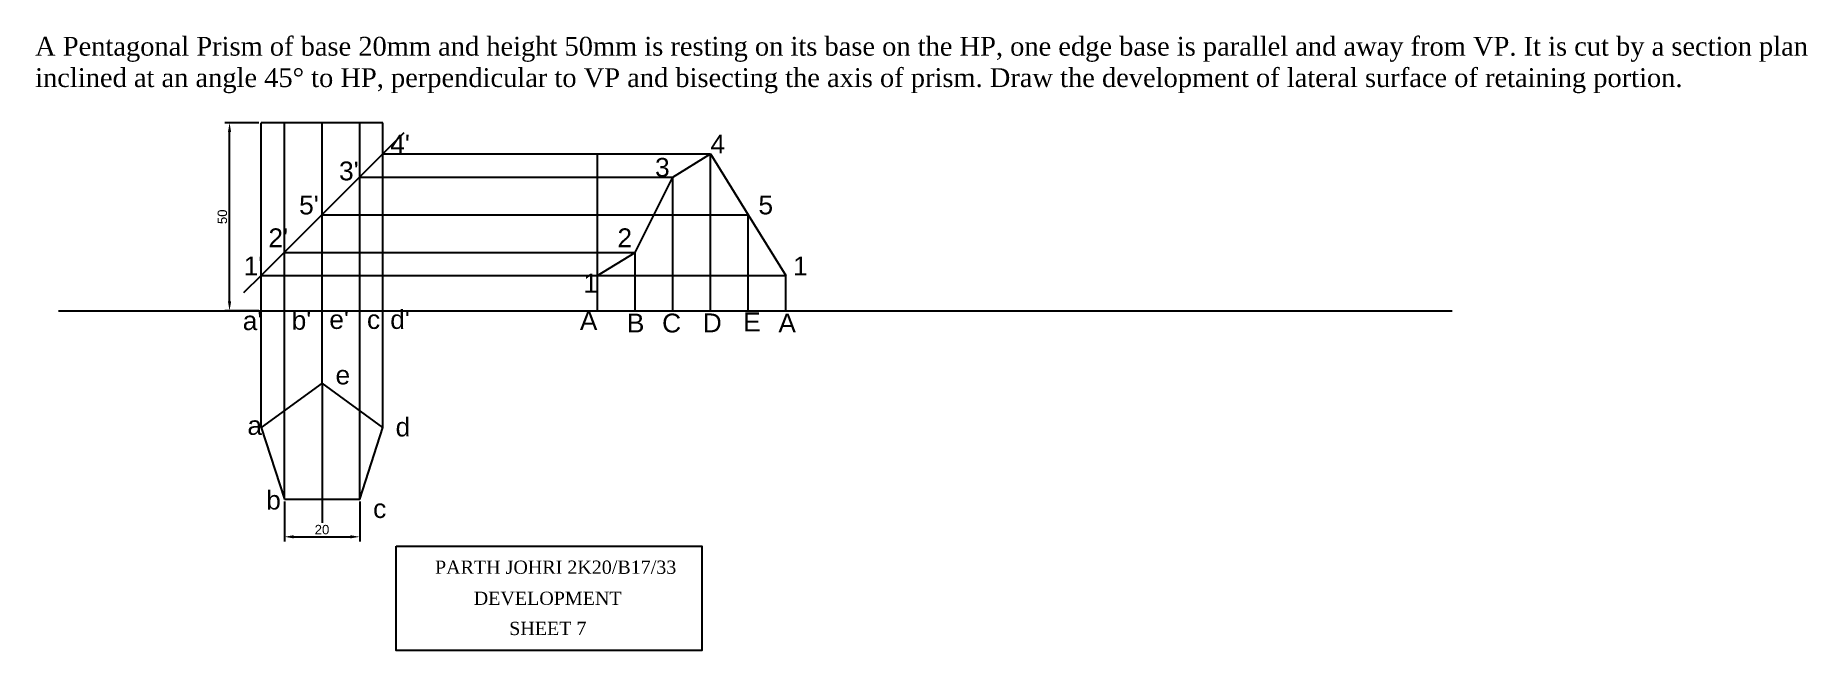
# Model space of a CAD drawing. Header units: millimetres. Extents: x 994 to 1464, y 2500 to 2663.
import ezdxf

# ---------------------------------------------------------------- set-up
doc = ezdxf.new("R2010")
doc.units = ezdxf.units.MM
doc.styles.get("Standard").update_dxf_attribs({"font": 'Arial.ttf'})
doc.dimstyles.new('ISO-25', dxfattribs={"dimtxt": 2.5, "dimasz": 2.5, "dimexe": 1.25, "dimexo": 0.625, "dimtad": 1, "dimtxsty": 'Standard', "dimcen": 2.5, "dimadec": 0, "dimazin": 0, "dimtfac": 1, "dimtmove": 0, "dimatfit": 3, "dimfxl": 1, "dimarcsym": 0})

# ---------------------------------------------------------------- blocks, each defined once
blk = doc.blocks.new('*D1')
at = {"color": 0, "lineweight": -2, "transparency": 16777216}
for p, q in [((1060, 2539.38), (1060, 2528.75)), ((1080, 2539.38), (1080, 2528.75)), ((1062.5, 2530), (1077.5, 2530))]:
    blk.add_line(p, q, dxfattribs=at)
at = {"color": 0, "lineweight": -3, "transparency": 16777216}
for points in [[(1062.5, 2530.42), (1062.5, 2529.58), (1060, 2530)], [(1077.5, 2530.42), (1077.5, 2529.58), (1080, 2530)]]:
    blk.add_solid(points, dxfattribs=at)
at = {"layer": 'Defpoints', "color": 0, "lineweight": -3, "transparency": 16777216}
for p in [(1060, 2540), (1080, 2540), (1080, 2530)]:
    blk.add_point(p, dxfattribs=at)
at = {"color": 0, "lineweight": -3, "transparency": 16777216, "insert": (1070, 2531.9), "char_height": 2.5, "attachment_point": 5}
blk.add_mtext('20', dxfattribs=at)
blk = doc.blocks.new('*D2')
at = {"color": 0, "lineweight": -2, "transparency": 16777216}
for p, q in [((1053.19, 2640), (1044.2, 2640)), ((1045.45, 2592.5), (1045.45, 2637.5)), ((1053.19, 2590), (1044.2, 2590))]:
    blk.add_line(p, q, dxfattribs=at)
at = {"color": 0, "lineweight": -3, "transparency": 16777216}
for points in [[(1045.03, 2637.5), (1045.87, 2637.5), (1045.45, 2640)], [(1045.03, 2592.5), (1045.87, 2592.5), (1045.45, 2590)]]:
    blk.add_solid(points, dxfattribs=at)
at = {"layer": 'Defpoints', "color": 0, "lineweight": -3, "transparency": 16777216}
for p in [(1045.45, 2640), (1053.82, 2640), (1053.82, 2590)]:
    blk.add_point(p, dxfattribs=at)
at = {"color": 0, "lineweight": -3, "transparency": 16777216, "insert": (1043.55, 2615), "char_height": 2.5, "attachment_point": 5, "rotation": 90}
blk.add_mtext('50', dxfattribs=at)

msp = doc.modelspace()

# ---------------------------------------------------------------- linework, layer by layer
at = {"color": 0, "lineweight": -3}
for p, q in [((1053.82, 2590), (1053.82, 2640)), ((1086.18, 2640), (1053.82, 2640)), ((1060, 2540), (1060, 2640)), ((1070, 2570.777), (1070, 2640)), ((1080, 2540), (1080, 2640)), ((1086.18, 2590), (1086.18, 2640)), ((1086.18, 2631.731), (1091.795, 2637.346)), ((1053.82, 2599.371), (1086.18, 2631.731)), ((1086.18, 2631.731), (1143.136, 2631.731)), ((1143.136, 2631.731), (1173.136, 2631.731)), ((1143.136, 2605.551), (1143.136, 2631.731)), ((1163.136, 2625.551), (1173.136, 2631.731)), ((1173.136, 2590), (1173.136, 2631.731)), ((1173.136, 2631.731), (1183.136, 2615.551)), ((1080, 2625.551), (1143.136, 2625.551)), ((1143.136, 2625.551), (1163.136, 2625.551)), ((1153.136, 2605.551), (1163.136, 2625.551)), ((1163.136, 2590), (1163.136, 2625.551)), ((1070, 2615.551), (1143.136, 2615.551)), ((1143.136, 2615.551), (1158.136, 2615.551)), ((1158.136, 2615.551), (1163.136, 2615.551)), ((1163.136, 2615.551), (1183.136, 2615.551)), ((1183.136, 2590), (1183.136, 2615.551)), ((1183.136, 2615.551), (1193.136, 2599.371)), ((1060, 2605.551), (1153.136, 2605.551)), ((1143.136, 2590), (1143.136, 2605.551)), ((1143.136, 2599.371), (1153.136, 2605.551)), ((1153.136, 2590), (1153.136, 2605.551)), ((1053.82, 2599.371), (1049.201, 2594.79)), ((1053.82, 2599.371), (1193.136, 2599.371)), ((1193.136, 2590), (1193.136, 2599.371)), ((1053.82, 2559.021), (1053.82, 2590)), ((1086.18, 2559.021), (1086.18, 2590)), ((1143.136, 2590), (1153.136, 2590)), ((1153.136, 2590), (1163.136, 2590)), ((1163.136, 2590), (1173.136, 2590)), ((1173.136, 2590), (1183.136, 2590)), ((1183.136, 2590), (1193.136, 2590)), ((1070, 2570.777), (1070, 2533.75))]:
    msp.add_line(p, q, dxfattribs=at)
at = {"lineweight": -3}
msp.add_line((1000, 2590), (1370, 2590), dxfattribs=at)
at = {"color": 0, "lineweight": -3}
msp.add_lwpolyline([(1060, 2540), (1080, 2540), (1086.18, 2559.021), (1070, 2570.777), (1053.82, 2559.021)], close=True, dxfattribs=at)
msp.add_lwpolyline([(1089.72, 2527.5), (1170.85, 2527.5), (1170.85, 2499.781), (1089.72, 2499.781)], close=True)
for p in [(1053.82, 2599.371), (1053.82, 2599.371), (1153.136, 2590)]:
    msp.add_point(p, dxfattribs=at)

# ---------------------------------------------------------------- texts
at = {"attachment_point": 1}
for s, width, gutter_width, insert, char_height in [('{\\fTimes New Roman|b0|i0|c0|p0;A Pentagonal Prism of base 20mm and height 50mm is resting on its base on the HP, one edge base is parallel and away from VP. It is cut by a section plan\\Pinclined at an angle 45%%D to HP, perpendicular to VP and bisecting the axis of prism. Draw the development of lateral surface of retaining portion. }', 5234.22778, 12.5, (993.847, 2662.797), 5), ('\\pxt1,20;{\\fTimes New Roman|b0|i0|c0|p0;PARTH JOHRI 2K20/B17/33}', 106.33948, 17.588, (1100, 2523.685), 3.5176), ('\\pxqc;{\\fTimes New Roman|b0|i0|c0|p0;DEVELOPMENT}', 67.60807, 17.588, (1096.104, 2515.438), 3.5176), ('\\pxqc,t7;{\\fTimes New Roman|b0|i0|c0|p0;SHEET 7}', 44.69008, 17.588, (1107.605, 2507.42), 3.5176)]:
    msp.add_mtext_dynamic_manual_height_columns(s, width=width, gutter_width=gutter_width, heights=[0], dxfattribs=dict(at, insert=insert, char_height=char_height))
at = {"color": 0, "lineweight": -3, "char_height": 5, "attachment_point": 1}
for s, insert in [(" 4'", (1086.18, 2636.813)), ('4', (1173.136, 2636.813)), ('3', (1158.417, 2630.633)), ("3'", (1074.525, 2629.676)), ("5'", (1063.921, 2620.633)), ('5', (1185.862, 2620.643)), (" 2'", (1053.82, 2611.922)), ('2', (1148.437, 2611.922)), ("1'", (1049.201, 2604.452)), (' 1', (1193.136, 2604.446)), ('1', (1139.393, 2599.872)), ("a'", (1048.952, 2589.905)), (" b'", (1060, 2590)), (" e'", (1070, 2590.217)), (" c'", (1080, 2590.217)), (" d'", (1086.18, 2590.217)), ('A', (1138.458, 2589.905)), ('B', (1150.932, 2589.282)), ('C', (1160.288, 2589.282)), ('D', (1171.076, 2589.326)), ('E', (1181.807, 2589.594)), ('A', (1191.163, 2589.282)), ('e', (1073.589, 2575.479)), ('a', (1050.199, 2562.086)), ('d', (1089.538, 2561.663)), ('b', (1055.189, 2542.249)), ('c', (1083.569, 2540))]:
    msp.add_mtext_dynamic_manual_height_columns(s, width=10.27277, gutter_width=12.5, heights=[0], dxfattribs=dict(at, insert=insert))

# ---------------------------------------------------------------- dimensions: what is measured, and where the dimension line sits
at = {"color": 0, "lineweight": -3}
dim = msp.add_linear_dim(base=(1045.451, 2640), p1=(1053.82, 2590), p2=(1053.82, 2640), angle=90, dimstyle='ISO-25', dxfattribs=at)
dim.commit()
dim.dimension.update_dxf_attribs({"geometry": '*D2', "text_midpoint": (1043.549, 2615)})
dim = msp.add_linear_dim(base=(1080, 2530), p1=(1060, 2540), p2=(1080, 2540), dimstyle='ISO-25', dxfattribs=at)
dim.commit()
dim.dimension.update_dxf_attribs({"geometry": '*D1', "text_midpoint": (1070, 2531.901)})

doc.saveas('drawing.dxf')
